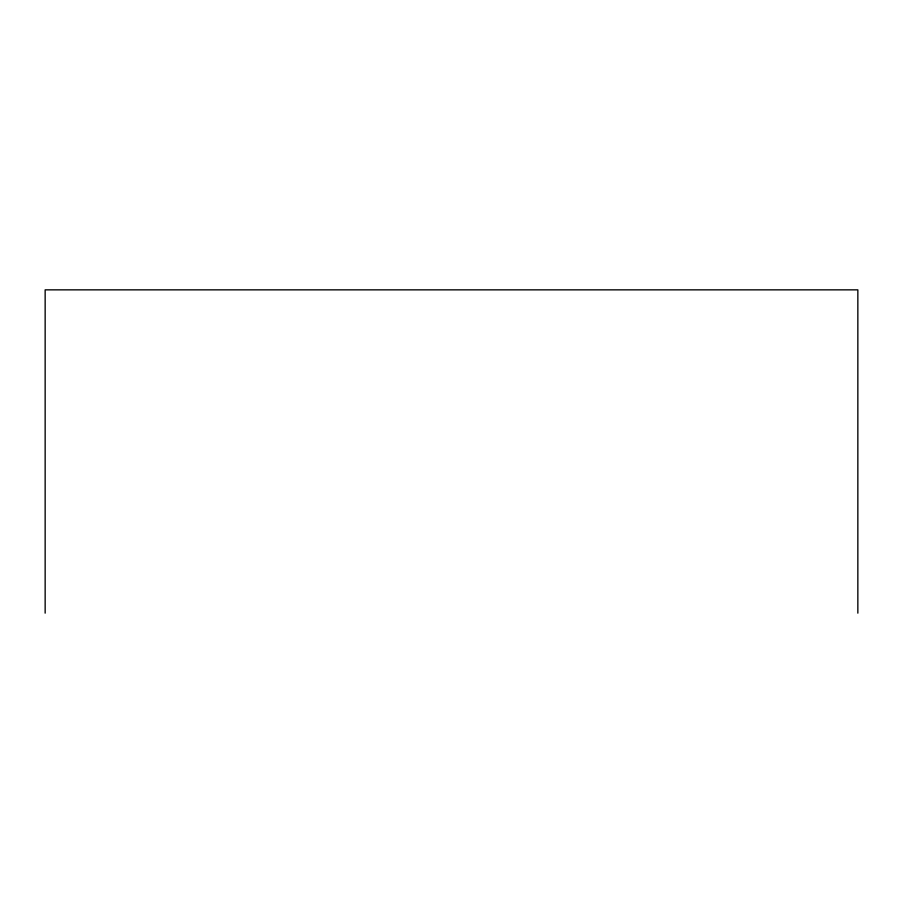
<?xml version="1.0" encoding="UTF-8"?>
<svg xmlns="http://www.w3.org/2000/svg" width="903" height="903" viewBox="0 0 903 903"><rect width="100%" height="100%" fill="white"/><g stroke="black" fill="none" stroke-linecap="round" stroke-linejoin="round"><path stroke-width="1.35" d="M857.85 613.148L857.85 289.852L45.15 289.852L45.15 613.148"/></g></svg>
